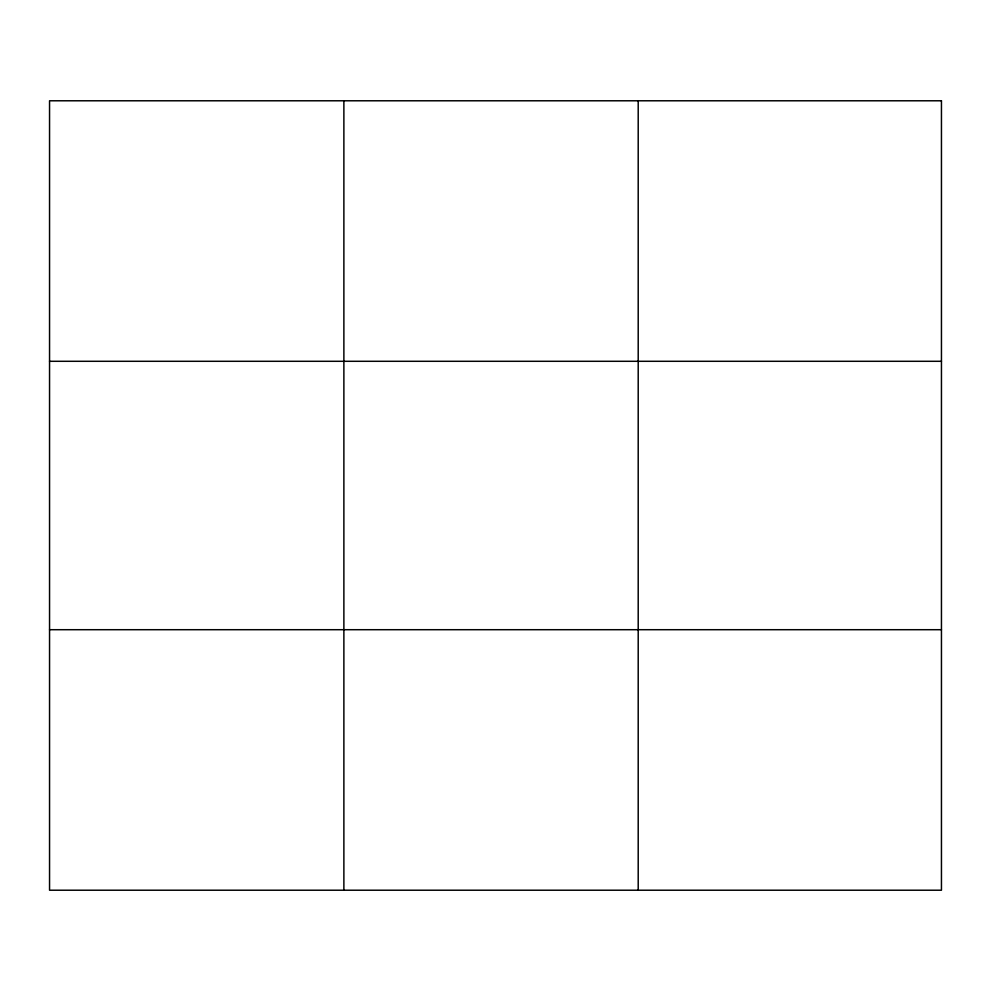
<?xml version="1.0" encoding="UTF-8"?>
<svg xmlns="http://www.w3.org/2000/svg" width="991" height="991" viewBox="0 0 991 991"><rect width="100%" height="100%" fill="white"/><g stroke="black" fill="none" stroke-linecap="round" stroke-linejoin="round"><path stroke-width="1.49" d="M343.877 100.785L343.877 890.215M638.204 100.785L638.204 890.215M49.55 361.294L941.45 361.294M49.55 629.706L941.45 629.706M941.45 100.785L941.45 890.215L49.55 890.215L49.55 100.785L941.45 100.785"/></g></svg>
